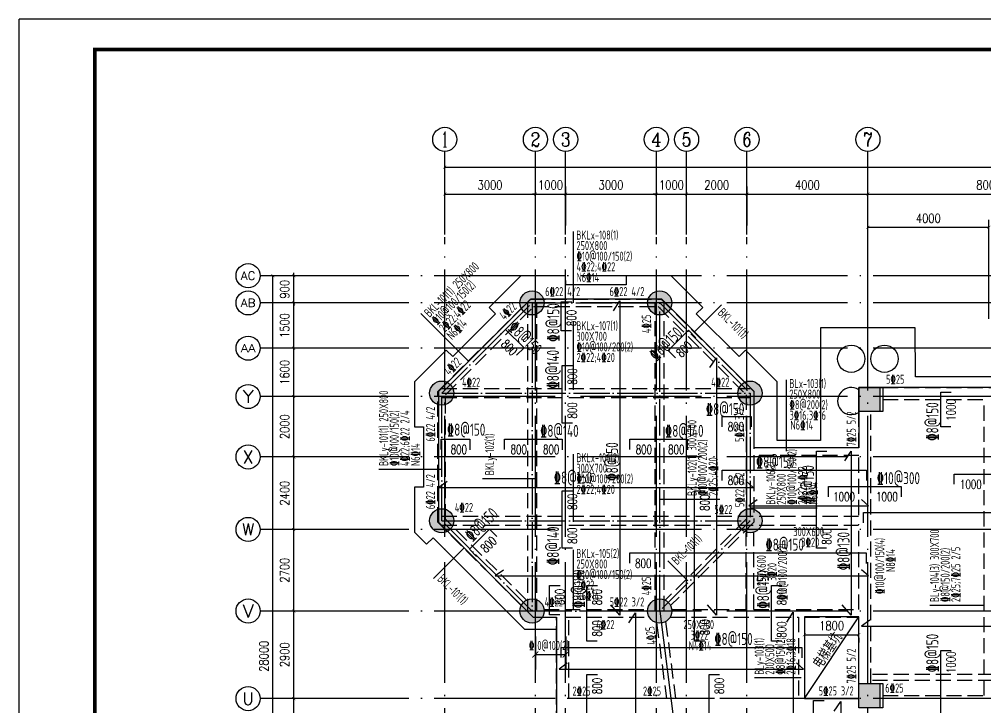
# Model space of a CAD drawing. Header units: millimetres. Extents: x 2998490 to 15040601, y 444546 to 7822218.
# Drawn here: x 14361529 to 14393503, y 7715277 to 7738064 of the extents above; entities that cross this region are included whole.
import ezdxf
from ezdxf.enums import TextEntityAlignment as Align

# ---------------------------------------------------------------- set-up
doc = ezdxf.new("R2010")
doc.units = ezdxf.units.MM
doc.header["$LTSCALE"] = 2000
doc.linetypes.add('DASH', pattern=[0.35, 0.25, -0.1])
doc.linetypes.add('DOTE', pattern=[2.42, 2, -0.2, 0.02, -0.2])
for name, color, linetype in [('3-AXIS', 3, 'Continuous'), ('3-AXIS_TEXT', 7, 'Continuous'), ('3-ban', 84, 'Continuous'), ('3-ban-rein', 1, 'Continuous'), ('3-ban-TEXT', 7, 'Continuous'), ('3-column-DOWN', 232, 'Continuous'), ('3-COLUMN-UP', 2, 'Continuous'), ('3-HATCH', 8, 'Continuous'), ('3-liang-rein-X', 54, 'Continuous'), ('3-liang-rein-Y', 130, 'Continuous'), ('3-liang-R截面-X', 50, 'Continuous'), ('3-liang-R截面-Y', 70, 'Continuous'), ('3-liang-s-1', 44, 'Continuous'), ('3-liang-xu', 120, 'DASH'), ('3-装饰线脚', 7, 'Continuous'), ('AXIS', 3, 'Continuous'), ('AXIS_TEXT', 7, 'Continuous'), ('DOTE', 9, 'DOTE'), ('图框', 7, 'Continuous')]:
    doc.layers.add(name, color=color, linetype=linetype)
doc.layers.add('3-零部件', color=73, linetype='Continuous', lineweight=5)
doc.styles.add('_TCH_AXIS', font='COMPLEX', dxfattribs={"bigfont": 'GBCBIG'})
doc.styles.add('COMPLEX', font='COMPLEX')
doc.styles.add('DIM_FONT', font='SIMPLEX', dxfattribs={"width": 0.8, "bigfont": 'HZTXT'})
doc.styles.add('TJ1', font='tj-romans1.shx', dxfattribs={"width": 0.8, "bigfont": 'tj-hztxt1.shx'})
doc.styles.add('TSSD_Rein', font='Tssdeng.shx', dxfattribs={"width": 0.7, "bigfont": 'hztxt.shx'})
doc.dimstyles.new('DIMN100', dxfattribs={"dimtxt": 300, "dimasz": 100, "dimexe": 250, "dimexo": 300, "dimgap": 150, "dimtad": 1, "dimdec": 0, "dimzin": 0, "dimdsep": 46, "dimtxsty": 'DIM_FONT', "dimblk": 'ARCHTICK', "dimcen": 0.09, "dimclrt": 7, "dimazin": 2, "dimtfac": 1, "dimtdec": 0, "dimtix": 1, "dimtmove": 2, "dimatfit": 3, "dimldrblk": 'ARCHTICK', "dimfxl": 0, "dimtolj": 1, "dimtzin": 0, "dimarcsym": 0})

# ---------------------------------------------------------------- blocks, each defined once
blk = doc.blocks.new('TJAD_TK_A0')
at = {"layer": '图框'}
for p in [(2162, 399.3), (973, -441.7)]:
    blk.add_line(p, (973, 399.3), dxfattribs=at)
at = {"layer": '图框', "const_width": 1.2}
blk.add_lwpolyline([(2152, -431.7), (2152, 389.3), (998, 389.3), (998, -431.7)], close=True, dxfattribs=at)
blk = doc.blocks.new('_ArchTick')
at = {"color": 0, "linetype": 'ByBlock', "const_width": 0.15}
blk.add_lwpolyline([(-0.5, -0.5), (0.5, 0.5)], dxfattribs=at)
blk = doc.blocks.new('*D14')
at = {"layer": 'AXIS', "color": 0, "lineweight": -2}
for p, q in [((14372016, 7715577), (14370358, 7715577)), ((14370608, 7711577), (14370608, 7715577)), ((14372016, 7711577), (14370358, 7711577))]:
    blk.add_line(p, q, dxfattribs=at)
at = {"layer": 'Defpoints', "color": 0}
for p in [(14370608, 7715577), (14372316, 7715577), (14372316, 7711577)]:
    blk.add_point(p, dxfattribs=at)
at = {"layer": 'AXIS', "color": 0, "lineweight": -2, "xscale": 100, "yscale": 100, "zscale": 100}
for p, rotation in [((14370608, 7715577), 90), ((14370608, 7711577), 270)]:
    blk.add_blockref('_ArchTick', p, dxfattribs=dict(at, rotation=rotation))
at = {"layer": 'AXIS', "color": 7, "insert": (14370308, 7713577), "char_height": 300, "attachment_point": 5, "rotation": 90, "style": 'DIM_FONT'}
blk.add_mtext('\\A1;4000', dxfattribs=at)
blk = doc.blocks.new('*D15')
at = {"layer": 'AXIS', "color": 0, "lineweight": -2}
for p, q in [((14372016, 7718476), (14370358, 7718476)), ((14370608, 7715577), (14370608, 7718476)), ((14372016, 7715577), (14370358, 7715577))]:
    blk.add_line(p, q, dxfattribs=at)
at = {"layer": 'Defpoints', "color": 0}
for p in [(14370608, 7718476), (14372316, 7718476), (14372316, 7715577)]:
    blk.add_point(p, dxfattribs=at)
at = {"layer": 'AXIS', "color": 0, "lineweight": -2, "xscale": 100, "yscale": 100, "zscale": 100}
for p, rotation in [((14370608, 7718476), 90), ((14370608, 7715577), 270)]:
    blk.add_blockref('_ArchTick', p, dxfattribs=dict(at, rotation=rotation))
at = {"layer": 'AXIS', "color": 7, "insert": (14370308, 7717027), "char_height": 300, "attachment_point": 5, "rotation": 90, "style": 'DIM_FONT'}
blk.add_mtext('\\A1;2900', dxfattribs=at)
blk = doc.blocks.new('*D16')
at = {"layer": 'AXIS', "color": 0, "lineweight": -2}
for p, q in [((14372016, 7721177), (14370358, 7721177)), ((14370608, 7718476), (14370608, 7721177)), ((14372016, 7718476), (14370358, 7718476))]:
    blk.add_line(p, q, dxfattribs=at)
at = {"layer": 'Defpoints', "color": 0}
for p in [(14370608, 7721177), (14372316, 7721177), (14372316, 7718476)]:
    blk.add_point(p, dxfattribs=at)
at = {"layer": 'AXIS', "color": 0, "lineweight": -2, "xscale": 100, "yscale": 100, "zscale": 100}
for p, rotation in [((14370608, 7721177), 90), ((14370608, 7718476), 270)]:
    blk.add_blockref('_ArchTick', p, dxfattribs=dict(at, rotation=rotation))
at = {"layer": 'AXIS', "color": 7, "insert": (14370308, 7719827), "char_height": 300, "attachment_point": 5, "rotation": 90, "style": 'DIM_FONT'}
blk.add_mtext('\\A1;2700', dxfattribs=at)
blk = doc.blocks.new('*D17')
at = {"layer": 'AXIS', "color": 0, "lineweight": -2}
for p, q in [((14372016, 7723577), (14370358, 7723577)), ((14370608, 7721177), (14370608, 7723577)), ((14372016, 7721177), (14370358, 7721177))]:
    blk.add_line(p, q, dxfattribs=at)
at = {"layer": 'Defpoints', "color": 0}
for p in [(14370608, 7723577), (14372316, 7723577), (14372316, 7721177)]:
    blk.add_point(p, dxfattribs=at)
at = {"layer": 'AXIS', "color": 0, "lineweight": -2, "xscale": 100, "yscale": 100, "zscale": 100}
for p, rotation in [((14370608, 7723577), 90), ((14370608, 7721177), 270)]:
    blk.add_blockref('_ArchTick', p, dxfattribs=dict(at, rotation=rotation))
at = {"layer": 'AXIS', "color": 7, "insert": (14370308, 7722377), "char_height": 300, "attachment_point": 5, "rotation": 90, "style": 'DIM_FONT'}
blk.add_mtext('\\A1;2400', dxfattribs=at)
blk = doc.blocks.new('*D18')
at = {"layer": 'AXIS', "color": 0, "lineweight": -2}
for p, q in [((14372016, 7725577), (14370358, 7725577)), ((14370608, 7723577), (14370608, 7725577)), ((14372016, 7723577), (14370358, 7723577))]:
    blk.add_line(p, q, dxfattribs=at)
at = {"layer": 'Defpoints', "color": 0}
for p in [(14370608, 7725577), (14372316, 7725577), (14372316, 7723577)]:
    blk.add_point(p, dxfattribs=at)
at = {"layer": 'AXIS', "color": 0, "lineweight": -2, "xscale": 100, "yscale": 100, "zscale": 100}
for p, rotation in [((14370608, 7725577), 90), ((14370608, 7723577), 270)]:
    blk.add_blockref('_ArchTick', p, dxfattribs=dict(at, rotation=rotation))
at = {"layer": 'AXIS', "color": 7, "insert": (14370308, 7724577), "char_height": 300, "attachment_point": 5, "rotation": 90, "style": 'DIM_FONT'}
blk.add_mtext('\\A1;2000', dxfattribs=at)
blk = doc.blocks.new('*D19')
at = {"layer": 'AXIS', "color": 0, "lineweight": -2}
for p, q in [((14372016, 7727177), (14370358, 7727177)), ((14370608, 7725577), (14370608, 7727177)), ((14372016, 7725577), (14370358, 7725577))]:
    blk.add_line(p, q, dxfattribs=at)
at = {"layer": 'Defpoints', "color": 0}
for p in [(14370608, 7727177), (14372316, 7727177), (14372316, 7725577)]:
    blk.add_point(p, dxfattribs=at)
at = {"layer": 'AXIS', "color": 0, "lineweight": -2, "xscale": 100, "yscale": 100, "zscale": 100}
for p, rotation in [((14370608, 7727177), 90), ((14370608, 7725577), 270)]:
    blk.add_blockref('_ArchTick', p, dxfattribs=dict(at, rotation=rotation))
at = {"layer": 'AXIS', "color": 7, "insert": (14370308, 7726377), "char_height": 300, "attachment_point": 5, "rotation": 90, "style": 'DIM_FONT'}
blk.add_mtext('\\A1;1600', dxfattribs=at)
blk = doc.blocks.new('*D20')
at = {"layer": 'AXIS', "color": 0, "lineweight": -2}
for p, q in [((14372016, 7728677), (14370358, 7728677)), ((14370608, 7727177), (14370608, 7728677)), ((14372016, 7727177), (14370358, 7727177))]:
    blk.add_line(p, q, dxfattribs=at)
at = {"layer": 'Defpoints', "color": 0}
for p in [(14370608, 7728677), (14372316, 7728677), (14372316, 7727177)]:
    blk.add_point(p, dxfattribs=at)
at = {"layer": 'AXIS', "color": 0, "lineweight": -2, "xscale": 100, "yscale": 100, "zscale": 100}
for p, rotation in [((14370608, 7728677), 90), ((14370608, 7727177), 270)]:
    blk.add_blockref('_ArchTick', p, dxfattribs=dict(at, rotation=rotation))
at = {"layer": 'AXIS', "color": 7, "insert": (14370308, 7727927), "char_height": 300, "attachment_point": 5, "rotation": 90, "style": 'DIM_FONT'}
blk.add_mtext('\\A1;1500', dxfattribs=at)
blk = doc.blocks.new('*D21')
at = {"layer": 'AXIS', "color": 0, "lineweight": -2}
for p, q in [((14372016, 7729577), (14370358, 7729577)), ((14370608, 7729577), (14370608, 7729677)), ((14370608, 7728677), (14370608, 7729577)), ((14372016, 7728677), (14370358, 7728677)), ((14370608, 7728677), (14370608, 7728577))]:
    blk.add_line(p, q, dxfattribs=at)
at = {"layer": 'Defpoints', "color": 0}
for p in [(14370608, 7729577), (14372316, 7729577), (14372316, 7728677)]:
    blk.add_point(p, dxfattribs=at)
at = {"layer": 'AXIS', "color": 0, "lineweight": -2, "xscale": 100, "yscale": 100, "zscale": 100}
for p, rotation in [((14370608, 7729577), 270), ((14370608, 7728677), 90)]:
    blk.add_blockref('_ArchTick', p, dxfattribs=dict(at, rotation=rotation))
at = {"layer": 'AXIS', "color": 7, "insert": (14370308, 7729127), "char_height": 300, "attachment_point": 5, "rotation": 90, "style": 'DIM_FONT'}
blk.add_mtext('\\A1;900', dxfattribs=at)
blk = doc.blocks.new('*D22')
at = {"layer": 'AXIS', "color": 0, "lineweight": -2}
for p, q in [((14372928, 7729577), (14369670, 7729577)), ((14369920, 7701577), (14369920, 7729577)), ((14372928, 7701577), (14369670, 7701577))]:
    blk.add_line(p, q, dxfattribs=at)
at = {"layer": 'Defpoints', "color": 0}
for p in [(14369920, 7729577), (14373228, 7729577), (14373228, 7701577)]:
    blk.add_point(p, dxfattribs=at)
at = {"layer": 'AXIS', "color": 0, "lineweight": -2, "xscale": 100, "yscale": 100, "zscale": 100}
for p, rotation in [((14369920, 7729577), 90), ((14369920, 7701577), 270)]:
    blk.add_blockref('_ArchTick', p, dxfattribs=dict(at, rotation=rotation))
at = {"layer": 'AXIS', "color": 7, "insert": (14369620, 7716978), "char_height": 300, "attachment_point": 5, "rotation": 90, "style": 'DIM_FONT'}
blk.add_mtext('\\A1;28000', dxfattribs=at)
blk = doc.blocks.new('*D23')
at = {"layer": 'AXIS', "color": 0, "lineweight": -2}
for p, q in [((14375606, 7731236), (14375606, 7732529)), ((14378605, 7731236), (14378605, 7732529)), ((14375606, 7732279), (14378605, 7732279))]:
    blk.add_line(p, q, dxfattribs=at)
at = {"layer": 'Defpoints', "color": 0}
for p in [(14378605, 7732279), (14375606, 7730936), (14378605, 7730936)]:
    blk.add_point(p, dxfattribs=at)
at = {"layer": 'AXIS', "color": 0, "lineweight": -2, "xscale": 100, "yscale": 100, "zscale": 100, "rotation": 180}
blk.add_blockref('_ArchTick', (14375606, 7732279), dxfattribs=at)
at = {"layer": 'AXIS', "color": 0, "lineweight": -2, "xscale": 100, "yscale": 100, "zscale": 100}
blk.add_blockref('_ArchTick', (14378605, 7732279), dxfattribs=at)
at = {"layer": 'AXIS', "color": 7, "insert": (14377105, 7732579), "char_height": 300, "attachment_point": 5, "style": 'DIM_FONT'}
blk.add_mtext('\\A1;3000', dxfattribs=at)
blk = doc.blocks.new('*D24')
at = {"layer": 'AXIS', "color": 0, "lineweight": -2}
for p, q in [((14378605, 7731236), (14378605, 7732529)), ((14379606, 7731236), (14379606, 7732529)), ((14378605, 7732279), (14378505, 7732279)), ((14378605, 7732279), (14379606, 7732279)), ((14379606, 7732279), (14379706, 7732279))]:
    blk.add_line(p, q, dxfattribs=at)
at = {"layer": 'Defpoints', "color": 0}
for p in [(14379606, 7732279), (14378605, 7730936), (14379606, 7730936)]:
    blk.add_point(p, dxfattribs=at)
at = {"layer": 'AXIS', "color": 0, "lineweight": -2, "xscale": 100, "yscale": 100, "zscale": 100}
blk.add_blockref('_ArchTick', (14378605, 7732279), dxfattribs=at)
at = {"layer": 'AXIS', "color": 0, "lineweight": -2, "xscale": 100, "yscale": 100, "zscale": 100, "rotation": 180}
blk.add_blockref('_ArchTick', (14379606, 7732279), dxfattribs=at)
at = {"layer": 'AXIS', "color": 7, "insert": (14379105, 7732579), "char_height": 300, "attachment_point": 5, "style": 'DIM_FONT'}
blk.add_mtext('\\A1;1000', dxfattribs=at)
blk = doc.blocks.new('*D25')
at = {"layer": 'AXIS', "color": 0, "lineweight": -2}
for p, q in [((14379606, 7731236), (14379606, 7732529)), ((14382606, 7731236), (14382606, 7732529)), ((14379606, 7732279), (14382606, 7732279))]:
    blk.add_line(p, q, dxfattribs=at)
at = {"layer": 'Defpoints', "color": 0}
for p in [(14382606, 7732279), (14379606, 7730936), (14382606, 7730936)]:
    blk.add_point(p, dxfattribs=at)
at = {"layer": 'AXIS', "color": 0, "lineweight": -2, "xscale": 100, "yscale": 100, "zscale": 100, "rotation": 180}
blk.add_blockref('_ArchTick', (14379606, 7732279), dxfattribs=at)
at = {"layer": 'AXIS', "color": 0, "lineweight": -2, "xscale": 100, "yscale": 100, "zscale": 100}
blk.add_blockref('_ArchTick', (14382606, 7732279), dxfattribs=at)
at = {"layer": 'AXIS', "color": 7, "insert": (14381106, 7732579), "char_height": 300, "attachment_point": 5, "style": 'DIM_FONT'}
blk.add_mtext('\\A1;3000', dxfattribs=at)
blk = doc.blocks.new('*D26')
at = {"layer": 'AXIS', "color": 0, "lineweight": -2}
for p, q in [((14382606, 7731236), (14382606, 7732529)), ((14383606, 7731236), (14383606, 7732529)), ((14382606, 7732279), (14382506, 7732279)), ((14382606, 7732279), (14383606, 7732279)), ((14383606, 7732279), (14383706, 7732279))]:
    blk.add_line(p, q, dxfattribs=at)
at = {"layer": 'Defpoints', "color": 0}
for p in [(14383606, 7732279), (14382606, 7730936), (14383606, 7730936)]:
    blk.add_point(p, dxfattribs=at)
at = {"layer": 'AXIS', "color": 0, "lineweight": -2, "xscale": 100, "yscale": 100, "zscale": 100}
blk.add_blockref('_ArchTick', (14382606, 7732279), dxfattribs=at)
at = {"layer": 'AXIS', "color": 0, "lineweight": -2, "xscale": 100, "yscale": 100, "zscale": 100, "rotation": 180}
blk.add_blockref('_ArchTick', (14383606, 7732279), dxfattribs=at)
at = {"layer": 'AXIS', "color": 7, "insert": (14383106, 7732579), "char_height": 300, "attachment_point": 5, "style": 'DIM_FONT'}
blk.add_mtext('\\A1;1000', dxfattribs=at)
blk = doc.blocks.new('*D27')
at = {"layer": 'AXIS', "color": 0, "lineweight": -2}
for p, q in [((14383606, 7731236), (14383606, 7732529)), ((14385606, 7731236), (14385606, 7732529)), ((14383606, 7732279), (14385606, 7732279))]:
    blk.add_line(p, q, dxfattribs=at)
at = {"layer": 'Defpoints', "color": 0}
for p in [(14385606, 7732279), (14383606, 7730936), (14385606, 7730936)]:
    blk.add_point(p, dxfattribs=at)
at = {"layer": 'AXIS', "color": 0, "lineweight": -2, "xscale": 100, "yscale": 100, "zscale": 100, "rotation": 180}
blk.add_blockref('_ArchTick', (14383606, 7732279), dxfattribs=at)
at = {"layer": 'AXIS', "color": 0, "lineweight": -2, "xscale": 100, "yscale": 100, "zscale": 100}
blk.add_blockref('_ArchTick', (14385606, 7732279), dxfattribs=at)
at = {"layer": 'AXIS', "color": 7, "insert": (14384606, 7732579), "char_height": 300, "attachment_point": 5, "style": 'DIM_FONT'}
blk.add_mtext('\\A1;2000', dxfattribs=at)
blk = doc.blocks.new('*D28')
at = {"layer": 'AXIS', "color": 0, "lineweight": -2}
for p, q in [((14385606, 7731236), (14385606, 7732529)), ((14389606, 7731236), (14389606, 7732529)), ((14385606, 7732279), (14389606, 7732279))]:
    blk.add_line(p, q, dxfattribs=at)
at = {"layer": 'Defpoints', "color": 0}
for p in [(14389606, 7732279), (14385606, 7730936), (14389606, 7730936)]:
    blk.add_point(p, dxfattribs=at)
at = {"layer": 'AXIS', "color": 0, "lineweight": -2, "xscale": 100, "yscale": 100, "zscale": 100, "rotation": 180}
blk.add_blockref('_ArchTick', (14385606, 7732279), dxfattribs=at)
at = {"layer": 'AXIS', "color": 0, "lineweight": -2, "xscale": 100, "yscale": 100, "zscale": 100}
blk.add_blockref('_ArchTick', (14389606, 7732279), dxfattribs=at)
at = {"layer": 'AXIS', "color": 7, "insert": (14387606, 7732579), "char_height": 300, "attachment_point": 5, "style": 'DIM_FONT'}
blk.add_mtext('\\A1;4000', dxfattribs=at)
blk = doc.blocks.new('*D29')
at = {"layer": 'AXIS', "color": 0, "lineweight": -2}
for p, q in [((14389606, 7731236), (14389606, 7732529)), ((14397606, 7731236), (14397606, 7732529)), ((14389606, 7732279), (14397606, 7732279))]:
    blk.add_line(p, q, dxfattribs=at)
at = {"layer": 'Defpoints', "color": 0}
for p in [(14397606, 7732279), (14389606, 7730936), (14397606, 7730936)]:
    blk.add_point(p, dxfattribs=at)
at = {"layer": 'AXIS', "color": 0, "lineweight": -2, "xscale": 100, "yscale": 100, "zscale": 100, "rotation": 180}
blk.add_blockref('_ArchTick', (14389606, 7732279), dxfattribs=at)
at = {"layer": 'AXIS', "color": 0, "lineweight": -2, "xscale": 100, "yscale": 100, "zscale": 100}
blk.add_blockref('_ArchTick', (14397606, 7732279), dxfattribs=at)
at = {"layer": 'AXIS', "color": 7, "insert": (14393606, 7732579), "char_height": 300, "attachment_point": 5, "style": 'DIM_FONT'}
blk.add_mtext('\\A1;8000', dxfattribs=at)
blk = doc.blocks.new('*D37')
at = {"layer": 'AXIS', "color": 0, "lineweight": -2}
for p, q in [((14375606, 7731236), (14375606, 7733419)), ((14451856, 7731236), (14451856, 7733419)), ((14375606, 7733169), (14451856, 7733169))]:
    blk.add_line(p, q, dxfattribs=at)
at = {"layer": 'Defpoints', "color": 0}
for p in [(14451856, 7733169), (14375606, 7730936), (14451856, 7730936)]:
    blk.add_point(p, dxfattribs=at)
at = {"layer": 'AXIS', "color": 0, "lineweight": -2, "xscale": 100, "yscale": 100, "zscale": 100, "rotation": 180}
blk.add_blockref('_ArchTick', (14375606, 7733169), dxfattribs=at)
at = {"layer": 'AXIS', "color": 0, "lineweight": -2, "xscale": 100, "yscale": 100, "zscale": 100}
blk.add_blockref('_ArchTick', (14451856, 7733169), dxfattribs=at)
at = {"layer": 'AXIS', "color": 7, "insert": (14417563, 7733469), "char_height": 300, "attachment_point": 5, "style": 'DIM_FONT'}
blk.add_mtext('\\A1;76250', dxfattribs=at)
blk = doc.blocks.new('_AXISO')
blk.add_circle((0, 0), 0.5)
at = {"layer": '3-AXIS_TEXT', "style": 'COMPLEX', "width": 1.041667}
blk.add_attdef('A', text='', height=0.56, dxfattribs=at).set_placement((-0.25, -0.28), (0.25, -0.28), align=Align.FIT)
blk = doc.blocks.new('*D1075')
at = {"layer": '3-liang-rein-X', "color": 0, "lineweight": -2}
for p, q in [((14378605, 7717631), (14378605, 7716536)), ((14379606, 7717631), (14379606, 7716536)), ((14378605, 7717036), (14379606, 7717036))]:
    blk.add_line(p, q, dxfattribs=at)
at = {"layer": 'Defpoints', "color": 0}
for p in [(14378605, 7718231), (14379606, 7718231), (14379606, 7717036)]:
    blk.add_point(p, dxfattribs=at)
at = {"layer": '3-liang-rein-X', "color": 0, "lineweight": -2, "xscale": 200, "yscale": 200, "zscale": 200, "rotation": 180}
blk.add_blockref('_ArchTick', (14378605, 7717036), dxfattribs=at)
at = {"layer": '3-liang-rein-X', "color": 0, "lineweight": -2, "xscale": 200, "yscale": 200, "zscale": 200}
blk.add_blockref('_ArchTick', (14379606, 7717036), dxfattribs=at)
blk = doc.blocks.new('*D1226')
at = {"layer": '3-零部件', "color": 0, "lineweight": -2}
for p, q in [((14389606, 7728147), (14389606, 7731429)), ((14393606, 7728147), (14393606, 7731429)), ((14389606, 7731179), (14393606, 7731179))]:
    blk.add_line(p, q, dxfattribs=at)
at = {"layer": 'Defpoints', "color": 0}
for p in [(14393606, 7731179), (14389606, 7727847), (14393606, 7727847)]:
    blk.add_point(p, dxfattribs=at)
at = {"layer": '3-零部件', "color": 0, "lineweight": -2, "xscale": 100, "yscale": 100, "zscale": 100, "rotation": 180}
blk.add_blockref('_ArchTick', (14389606, 7731179), dxfattribs=at)
at = {"layer": '3-零部件', "color": 0, "lineweight": -2, "xscale": 100, "yscale": 100, "zscale": 100}
blk.add_blockref('_ArchTick', (14393606, 7731179), dxfattribs=at)
at = {"layer": '3-零部件', "color": 7, "insert": (14391606, 7731479), "char_height": 300, "attachment_point": 5, "style": 'DIM_FONT'}
blk.add_mtext('\\A1;4000', dxfattribs=at)
blk = doc.blocks.new('*D1705')
at = {"layer": '3-ban', "color": 0, "lineweight": -2}
for p, q in [((14387506, 7717689), (14389306, 7717689)), ((14387506, 7717590), (14387506, 7717439)), ((14389306, 7717590), (14389306, 7717439))]:
    blk.add_line(p, q, dxfattribs=at)
at = {"layer": 'Defpoints', "color": 0}
for p in [(14387506, 7717890), (14389306, 7717890), (14389306, 7717689)]:
    blk.add_point(p, dxfattribs=at)
at = {"layer": '3-ban', "color": 0, "lineweight": -2, "xscale": 100, "yscale": 100, "zscale": 100, "rotation": 180}
blk.add_blockref('_ArchTick', (14387506, 7717689), dxfattribs=at)
at = {"layer": '3-ban', "color": 0, "lineweight": -2, "xscale": 100, "yscale": 100, "zscale": 100}
blk.add_blockref('_ArchTick', (14389306, 7717689), dxfattribs=at)
at = {"layer": '3-ban', "color": 7, "insert": (14388406, 7717989), "char_height": 300, "attachment_point": 5, "style": 'DIM_FONT'}
blk.add_mtext('\\A1;1800', dxfattribs=at)

msp = doc.modelspace()

# ---------------------------------------------------------------- hatches: boundary and pattern name
at = {"layer": '3-HATCH'}
h = msp.add_hatch(color=256, dxfattribs=at)
edge = h.paths.add_edge_path()
edge.add_arc((14378493.3, 7728676.7), 400, 0, 360)
h = msp.add_hatch(color=256, dxfattribs=at)
edge = h.paths.add_edge_path()
edge.add_arc((14382718.3, 7728676.7), 400, 0, 360)
h = msp.add_hatch(color=256, dxfattribs=at)
edge = h.paths.add_edge_path()
edge.add_arc((14375505.8, 7725689.2), 400, 0, 360)
h = msp.add_hatch(color=256, dxfattribs=at)
edge = h.paths.add_edge_path()
edge.add_arc((14385705.8, 7725689.2), 400, 0, 360)
for points in [[(14389305.6, 7725876.7), (14390005.6, 7725876.7), (14390005.6, 7725076.7), (14389305.6, 7725076.7)], [(14389305.6, 7716076.7), (14390005.6, 7716076.7), (14390005.6, 7715276.7), (14389305.6, 7715276.7)]]:
    msp.add_hatch(color=256, dxfattribs=at).paths.add_polyline_path(points)
h = msp.add_hatch(color=256, dxfattribs=at)
edge = h.paths.add_edge_path()
edge.add_arc((14375505.8, 7721464.2), 400, 0, 360)
h = msp.add_hatch(color=256, dxfattribs=at)
edge = h.paths.add_edge_path()
edge.add_arc((14385705.8, 7721464.2), 400, 0, 360)
h = msp.add_hatch(color=256, dxfattribs=at)
edge = h.paths.add_edge_path()
edge.add_arc((14378493.3, 7718476.7), 400, 0, 360)
h = msp.add_hatch(color=256, dxfattribs=at)
edge = h.paths.add_edge_path()
edge.add_arc((14382718.3, 7718476.7), 400, 0, 360)

# ---------------------------------------------------------------- linework, layer by layer
at = {"layer": '3-AXIS', "color": 15, "linetype": 'DOTE'}
for p, q in [((14375605.6, 7701576.7), (14375605.6, 7730856.9)), ((14378605.1, 7701576.7), (14378605.1, 7730857)), ((14379605.6, 7701576.7), (14379605.6, 7730856.9)), ((14382606, 7701576.7), (14382606, 7730857)), ((14383605.6, 7701576.7), (14383605.6, 7730856.9)), ((14385605.6, 7701576.7), (14385605.6, 7730856.9)), ((14389605.6, 7701576.7), (14389605.6, 7730856.9)), ((14451855.6, 7729576.7), (14370566.4, 7729576.7)), ((14451855.6, 7728676.7), (14370566.4, 7728676.7)), ((14451855.6, 7727176.7), (14370566.4, 7727176.7)), ((14451855.6, 7725576.7), (14370566.4, 7725576.7)), ((14451855.6, 7723576.7), (14370566.4, 7723576.7)), ((14451855.6, 7721176.7), (14370566.4, 7721176.7)), ((14451855.6, 7718476.7), (14370566.4, 7718476.7)), ((14382718.5, 7718474.3), (14383605.6, 7711576.7)), ((14451855.6, 7715576.7), (14370566.4, 7715576.7))]:
    msp.add_line(p, q, dxfattribs=at)
at = {"layer": '3-ban-rein'}
for points in [[(14379796.9, 7727751.7), (14379459, 7727751.7), (14379459, 7728709.4), (14379805, 7728709.4)], [(14381183.1, 7728415.4), (14381401.1, 7728741), (14381401.1, 7718341), (14381103.6, 7718683.1)], [(14377379, 7727558.6), (14377618, 7727797.5), (14378228, 7727187.5), (14377983.3, 7726942.9)], [(14383239, 7726862), (14383000.1, 7727100.9), (14383667.4, 7727768.3), (14383912.1, 7727523.6)], [(14384380.2, 7726534.6), (14384598.2, 7726860.2), (14384598.2, 7718341), (14384300.7, 7718683.1)], [(14379827, 7724699.8), (14379489.1, 7724699.8), (14379489.1, 7726599.8), (14379835.1, 7726599.8)], [(14392353, 7724576.7), (14392015.1, 7724576.7), (14392015.1, 7725726.7), (14392361.1, 7725726.7)], [(14384780.6, 7724577.8), (14384780.6, 7724915.8), (14385743.5, 7724915.8), (14385743.5, 7724569.7)], [(14375481.9, 7723824.4), (14375481.9, 7724162.4), (14376430.6, 7724162.4), (14376430.6, 7723816.3)], [(14377585.2, 7723824.4), (14377585.2, 7724162.4), (14379485.2, 7724162.4), (14379485.2, 7723816.3)], [(14381725.9, 7723824.4), (14381725.9, 7724162.4), (14383625.9, 7724162.4), (14383625.9, 7723816.3)], [(14388240.5, 7720553.7), (14387902.6, 7720553.7), (14387902.6, 7723764.4), (14388248.6, 7723764.4)], [(14388837.4, 7723443.6), (14389055.4, 7723769.2), (14389055.4, 7718341), (14388757.9, 7718683.1)], [(14384780.6, 7722800.9), (14384780.6, 7723138.9), (14389559.4, 7723138.9), (14389559.4, 7722792.8)], [(14375685, 7722762.5), (14375411.3, 7722569.1), (14385809.6, 7722569.1), (14385580.3, 7722772.2)], [(14392455.6, 7722671), (14392455.6, 7723009), (14394755.6, 7723009), (14394755.6, 7722663)], [(14379827, 7720553.7), (14379489.1, 7720553.7), (14379489.1, 7722453.7), (14379835.1, 7722453.7)], [(14384209.5, 7717476.7), (14383871.5, 7717476.7), (14383871.5, 7722453.7), (14384217.6, 7722453.7)], [(14388305.6, 7722260.2), (14388305.6, 7722598.1), (14390705.6, 7722598.1), (14390705.6, 7722252.1)], [(14385938.2, 7722154.5), (14385664.5, 7721961.1), (14389625.2, 7721961.1), (14389395.8, 7722164.2)], [(14389461.8, 7721395.6), (14389461.8, 7721733.5), (14452052.9, 7721733.5), (14452052.9, 7721387.5)], [(14376660.2, 7720283.1), (14376421.2, 7720522.1), (14377088.6, 7721189.4), (14377333.3, 7720944.8)], [(14381725.9, 7720060.3), (14381725.9, 7720398.2), (14389545.4, 7720398.2), (14389545.4, 7720052.2)], [(14377548.5, 7719829.8), (14377274.8, 7719636.4), (14389621.4, 7719636.4), (14389392, 7719839.5)], [(14379410.4, 7718353.6), (14379072.5, 7718353.6), (14379072.5, 7719326.7), (14379418.5, 7719326.7)], [(14380646.4, 7717476.7), (14380308.5, 7717476.7), (14380308.5, 7719326.7), (14380654.5, 7719326.7)], [(14386753.9, 7717476.7), (14386416, 7717476.7), (14386416, 7719326.7), (14386762, 7719326.7)], [(14381701.3, 7718089.2), (14381919.3, 7718414.8), (14381919.3, 7711610.9), (14381621.8, 7711953)], [(14386919.3, 7718109), (14387137.3, 7718434.6), (14387137.3, 7711610.9), (14386839.7, 7711953)], [(14389667.5, 7718168.5), (14389393.9, 7717975.1), (14452055, 7717975.1), (14451825.6, 7718178.2)], [(14379454.7, 7716936), (14379454.7, 7717273.9), (14387418.7, 7717273.9), (14387418.7, 7716927.9)], [(14392353, 7714376.7), (14392015.1, 7714376.7), (14392015.1, 7717174.3), (14392361.1, 7717174.3)], [(14379660.5, 7716749.8), (14379386.8, 7716556.4), (14387473.7, 7716556.4), (14387244.3, 7716759.5)], [(14380646.4, 7703416.4), (14380308.5, 7703416.4), (14380308.5, 7716376.7), (14380654.5, 7716376.7)], [(14384687.5, 7711616.4), (14384349.6, 7711616.4), (14384349.6, 7716376.7), (14384695.6, 7716376.7)], [(14388147.2, 7711616.4), (14387809.2, 7711616.4), (14387809.2, 7715511.7), (14388155.2, 7715511.7)], [(14388490.6, 7715159), (14388708.6, 7715484.6), (14388708.6, 7711610.9), (14388411.1, 7711953)]]:
    msp.add_lwpolyline(points, dxfattribs=at)
at = {"layer": '3-column-DOWN'}
for points in [[(14389305.6, 7725876.7), (14390105.6, 7725876.7), (14390105.6, 7725076.7), (14389305.6, 7725076.7)], [(14389305.6, 7716076.7), (14390105.6, 7716076.7), (14390105.6, 7715276.7), (14389305.6, 7715276.7)]]:
    msp.add_lwpolyline(points, close=True, dxfattribs=at)
at = {"layer": '3-COLUMN-UP'}
for points in [[(14389305.6, 7725876.7), (14390005.6, 7725876.7), (14390005.6, 7725076.7), (14389305.6, 7725076.7)], [(14389305.6, 7716076.7), (14390005.6, 7716076.7), (14390005.6, 7715276.7), (14389305.6, 7715276.7)]]:
    msp.add_lwpolyline(points, close=True, dxfattribs=at)
for centre in [(14378493.3, 7728676.7), (14382718.3, 7728676.7), (14375505.8, 7725689.2), (14385705.8, 7725689.2), (14375505.8, 7721464.2), (14385705.8, 7721464.2), (14378493.3, 7718476.7), (14382718.3, 7718476.7)]:
    msp.add_circle(centre, 400, dxfattribs=at)
at = {"layer": '3-liang-R截面-X'}
for p, q in [((14379852.8, 7731040.2), (14379852.8, 7728676.7)), ((14379852.8, 7728038.2), (14379852.8, 7725799.8)), ((14386898.8, 7726125.6), (14386898.8, 7723767.7)), ((14379852.8, 7723671.1), (14379852.8, 7721432.7)), ((14379852.8, 7720501.4), (14379852.8, 7718526.7))]:
    msp.add_line(p, q, dxfattribs=at)
at = {"layer": '3-liang-R截面-Y'}
for p, q in [((14384759.5, 7728611.3), (14383859.9, 7727711.7)), ((14374809.9, 7728324), (14376386.7, 7726747.2)), ((14373424.4, 7723173.7), (14375505.8, 7723173.7)), ((14376855.3, 7722866.7), (14378575.2, 7722866.7)), ((14382697.9, 7722181.7), (14384705.9, 7722181.7)), ((14385705.8, 7721891.3), (14387931.5, 7721891.3)), ((14376235.8, 7720557.3), (14375231.6, 7719553.2)), ((14382983.1, 7720142.1), (14383647.9, 7719477.3)), ((14391653.8, 7718668.9), (14393455.6, 7718668.9)), ((14387401.9, 7716265.1), (14385848.9, 7716265.1))]:
    msp.add_line(p, q, dxfattribs=at)
at = {"layer": '3-liang-s-1'}
msp.add_line((14387505.6, 7715578.7), (14389305.6, 7718278.7), dxfattribs=at)
msp.add_lwpolyline([(14375395.3, 7721412.5), (14378531, 7718276.7), (14379305.6, 7718276.7), (14379305.6, 7703276.7), (14389305.6, 7703276.7), (14389305.6, 7701276.7), (14452155.6, 7701276.7), (14452155.6, 7725876.7), (14389305.6, 7725876.7), (14389305.6, 7723876.7), (14385845.3, 7723876.7), (14385845.3, 7725741), (14382784.6, 7728801.7), (14378456, 7728801.7), (14375395.3, 7725741), (14375395.3, 7721412.5)], dxfattribs=at)
msp.add_lwpolyline([(14387505.6, 7715578.7), (14389305.6, 7715578.7), (14389305.6, 7718278.7), (14387505.6, 7718278.7)], close=True, dxfattribs=at)
at = {"layer": '3-liang-xu'}
for p, q in [((14378343.3, 7728676.7), (14378343.3, 7718476.7)), ((14378643.3, 7728676.7), (14378643.3, 7718476.7)), ((14382568.3, 7718476.7), (14382567.5, 7728676.1)), ((14382868.3, 7718476.7), (14382867.5, 7728676.1)), ((14375505.8, 7725839.2), (14385705.8, 7725839.2)), ((14390105.6, 7725876.7), (14397255.6, 7725876.7)), ((14375505.8, 7725539.2), (14385705.8, 7725539.2)), ((14390105.6, 7725476.7), (14393455.6, 7725476.7)), ((14393455.6, 7715676.7), (14393455.6, 7725476.7)), ((14389305.6, 7723876.7), (14389305.6, 7725076.7)), ((14389705.6, 7716076.7), (14389705.6, 7725076.7)), ((14389305.6, 7723876.7), (14385830.6, 7723876.7)), ((14389305.6, 7723626.7), (14385830.6, 7723626.7)), ((14389305.6, 7721653.7), (14389305.6, 7723626.7)), ((14375505.8, 7721614.2), (14389291, 7721614.2)), ((14375505.8, 7721314.2), (14389291, 7721314.2)), ((14389305.6, 7718526.7), (14389305.6, 7721353.7)), ((14385580.6, 7718526.7), (14385580.6, 7721056.4)), ((14385830.6, 7718526.7), (14385830.6, 7721085.5)), ((14378889.9, 7718526.7), (14382321.3, 7718526.7)), ((14383115, 7718526.7), (14385580.6, 7718526.7)), ((14385830.6, 7718526.7), (14389305.6, 7718526.7)), ((14378839.4, 7718276.7), (14379305.6, 7718276.7)), ((14379305.6, 7711876.7), (14379305.6, 7718276.7)), ((14379605.6, 7718276.7), (14382371.7, 7718276.7)), ((14379705.6, 7715576.7), (14379705.6, 7718276.7)), ((14382616.7, 7718089.8), (14382939.9, 7715576.7)), ((14382914.2, 7718128.1), (14383242.4, 7715576.7)), ((14383064.6, 7718276.7), (14387305.6, 7718276.7)), ((14387305.6, 7718276.7), (14387305.6, 7715576.7)), ((14387505.6, 7718276.7), (14387505.6, 7715576.7)), ((14387505.6, 7718276.7), (14389305.6, 7718276.7)), ((14389305.6, 7716076.7), (14389305.6, 7718276.7)), ((14451855.6, 7716376.7), (14389705.6, 7716376.7)), ((14451855.6, 7716176.7), (14389705.6, 7716176.7)), ((14382939.9, 7715576.7), (14379705.6, 7715576.7)), ((14387305.6, 7715576.7), (14383242.4, 7715576.7)), ((14389305.6, 7715576.7), (14387505.6, 7715576.7)), ((14390105.6, 7715676.7), (14393455.6, 7715676.7))]:
    msp.add_line(p, q, dxfattribs=at)
for points in [[(14378136.2, 7718657), (14375380.8, 7721412.5), (14375380.8, 7725741), (14378441.5, 7728801.7), (14382770, 7728801.7), (14385830.8, 7725741), (14385830.8, 7721412.5), (14383075.3, 7718657)], [(14378313, 7718833.8), (14375630.8, 7721516), (14375630.8, 7725637.4), (14378545.1, 7728551.7), (14382666.5, 7728551.7), (14385580.8, 7725637.4), (14385580.8, 7721516), (14382898.6, 7718833.8)]]:
    msp.add_lwpolyline(points, dxfattribs=at)
at = {"layer": '3-装饰线脚'}
for points in [[(14396035.6, 7726226.7), (14391175.6, 7726226.7), (14391174.1, 7727846.7), (14388035.6, 7727846.7), (14388035.6, 7724126.7), (14386605.8, 7724126.7), (14386605.8, 7726062), (14385555.5, 7727112.3), (14385343.4, 7726900.1), (14383929.2, 7728314.3), (14384141.3, 7728526.5), (14383091.1, 7729576.7), (14381605.8, 7729576.7), (14381605.8, 7729276.7), (14379605.8, 7729276.7), (14379605.6, 7729576.7), (14378120.5, 7729576.7), (14377070.3, 7728526.5), (14377282.4, 7728314.3), (14375868.2, 7726900.1), (14375656, 7727112.3), (14374605.8, 7726062), (14374605.8, 7724576.7), (14374905.8, 7724576.7), (14374905.8, 7722576.7), (14374605.8, 7722576.7), (14374605.8, 7721091.5), (14375005.6, 7720691.7), (14375217.7, 7720903.8)], [(14375217.7, 7720903.8), (14375656, 7720465.5), (14377494.5, 7718627), (14378244.8, 7717876.7), (14379305.6, 7717876.7), (14379305.6, 7710776.7)]]:
    msp.add_lwpolyline(points, dxfattribs=at)
for centre in [(14389055.6, 7726826.7), (14390155.6, 7726826.7)]:
    msp.add_circle(centre, 450, dxfattribs=at)
msp.add_arc((14389055.6, 7725426.7), 450, 56.25101, 303.74899, dxfattribs=at)
at = {"layer": 'AXIS'}
for p, q in [((14375605.6, 7730936.2), (14375605.6, 7733688.2)), ((14378605.1, 7730936.2), (14378605.1, 7733688.2)), ((14379605.6, 7730936.2), (14379605.6, 7733688.2)), ((14382606, 7730936.2), (14382606, 7733688.2)), ((14383605.6, 7730936.2), (14383605.6, 7733688.2)), ((14385605.6, 7730936.2), (14385605.6, 7733688.2)), ((14389605.6, 7730936.2), (14389605.6, 7733688.2)), ((14372383.2, 7729576.7), (14369498.6, 7729576.7)), ((14372383.2, 7728676.7), (14369498.6, 7728676.7)), ((14372383.2, 7727176.7), (14369498.6, 7727176.7)), ((14372383.2, 7725576.7), (14369498.6, 7725576.7)), ((14372383.2, 7723576.7), (14369498.6, 7723576.7)), ((14372383.2, 7721176.7), (14369498.6, 7721176.7)), ((14372383.2, 7718476.3), (14369498.6, 7718476.3)), ((14372383.2, 7715576.7), (14369498.6, 7715576.7))]:
    msp.add_line(p, q, dxfattribs=at)
at = {"layer": 'DOTE', "ltscale": 0.3}
for p, q in [((14378493.3, 7728676.7), (14378493.3, 7718476.7)), ((14382718.3, 7718476.7), (14382717.5, 7728676.1)), ((14375505.8, 7725689.2), (14385705.8, 7725689.2)), ((14375505.8, 7721464.2), (14385705.8, 7721464.2))]:
    msp.add_line(p, q, dxfattribs=at)
msp.add_lwpolyline([(14385705.8, 7725689.2), (14385705.8, 7721464.2), (14382718.3, 7718476.7), (14378493.3, 7718476.7), (14375505.8, 7721464.2), (14375505.8, 7725689.2), (14378493.3, 7728676.7), (14382718.3, 7728676.7)], close=True, dxfattribs=at)

# ---------------------------------------------------------------- block references
at = {"layer": 'AXIS'}
ref = msp.add_blockref('_AXISO', (14375605.6, 7734088.2), dxfattribs=dict(at, xscale=800, yscale=800, zscale=800))
ref.add_attrib('A', '1', dxfattribs={"layer": 'AXIS_TEXT', "height": 514.7, "style": '_TCH_AXIS'}).set_placement((14375495.3, 7733830.9), (14375715.9, 7733830.9), align=Align.FIT)
ref = msp.add_blockref('_AXISO', (14378605.1, 7734088.2), dxfattribs=dict(at, xscale=800, yscale=800, zscale=800))
ref.add_attrib('A', '2', dxfattribs={"layer": 'AXIS_TEXT', "height": 465.9, "style": '_TCH_AXIS'}).set_placement((14378449.8, 7733855.3), (14378760.4, 7733855.3), align=Align.FIT)
ref = msp.add_blockref('_AXISO', (14379605.6, 7734088.2), dxfattribs=dict(at, xscale=800, yscale=800, zscale=800))
ref.add_attrib('A', '3', dxfattribs={"layer": 'AXIS_TEXT', "height": 465.9, "style": '_TCH_AXIS'}).set_placement((14379450.2, 7733855.3), (14379760.9, 7733855.3), align=Align.FIT)
ref = msp.add_blockref('_AXISO', (14382606, 7734088.2), dxfattribs=dict(at, xscale=800, yscale=800, zscale=800))
ref.add_attrib('A', '4', dxfattribs={"layer": 'AXIS_TEXT', "height": 445.4, "style": '_TCH_AXIS'}).set_placement((14382436.3, 7733865.5), (14382775.7, 7733865.5), align=Align.FIT)
ref = msp.add_blockref('_AXISO', (14383605.6, 7734088.2), dxfattribs=dict(at, xscale=800, yscale=800, zscale=800))
ref.add_attrib('A', '5', dxfattribs={"layer": 'AXIS_TEXT', "height": 465.9, "style": '_TCH_AXIS'}).set_placement((14383450.2, 7733855.3), (14383760.9, 7733855.3), align=Align.FIT)
ref = msp.add_blockref('_AXISO', (14385605.6, 7734088.2), dxfattribs=dict(at, xscale=800, yscale=800, zscale=800))
ref.add_attrib('A', '6', dxfattribs={"layer": 'AXIS_TEXT', "height": 465.9, "style": '_TCH_AXIS'}).set_placement((14385450.2, 7733855.3), (14385760.9, 7733855.3), align=Align.FIT)
ref = msp.add_blockref('_AXISO', (14389605.6, 7734088.2), dxfattribs=dict(at, xscale=800, yscale=800, zscale=800))
ref.add_attrib('A', '7', dxfattribs={"layer": 'AXIS_TEXT', "height": 465.9, "style": '_TCH_AXIS'}).set_placement((14389450.2, 7733855.3), (14389760.9, 7733855.3), align=Align.FIT)
ref = msp.add_blockref('_AXISO', (14369098.6, 7729576.7), dxfattribs=dict(at, xscale=800, yscale=800, zscale=800))
ref.add_attrib('A', 'AC', dxfattribs={"layer": 'AXIS_TEXT', "height": 282.17, "style": '_TCH_AXIS'}).set_placement((14368856.7, 7729435.7), (14369340.4, 7729435.7), align=Align.FIT)
ref = msp.add_blockref('_AXISO', (14369098.6, 7728676.7), dxfattribs=dict(at, xscale=800, yscale=800, zscale=800))
ref.add_attrib('A', 'AB', dxfattribs={"layer": 'AXIS_TEXT', "height": 270.86, "style": '_TCH_AXIS'}).set_placement((14368853.5, 7728541.3), (14369343.6, 7728541.3), align=Align.FIT)
ref = msp.add_blockref('_AXISO', (14369098.6, 7727176.7), dxfattribs=dict(at, xscale=800, yscale=800, zscale=800))
ref.add_attrib('A', 'AA', dxfattribs={"layer": 'AXIS_TEXT', "height": 265.5, "style": '_TCH_AXIS'}).set_placement((14368852, 7727044), (14369345.1, 7727044), align=Align.FIT)
ref = msp.add_blockref('_AXISO', (14369098.6, 7725576.7), dxfattribs=dict(at, xscale=800, yscale=800, zscale=800))
ref.add_attrib('A', 'Y', dxfattribs={"layer": 'AXIS_TEXT', "height": 415.3, "style": '_TCH_AXIS'}).set_placement((14368910.7, 7725369.1), (14369286.4, 7725369.1), align=Align.FIT)
ref = msp.add_blockref('_AXISO', (14369098.6, 7723576.7), dxfattribs=dict(at, xscale=800, yscale=800, zscale=800))
ref.add_attrib('A', 'X', dxfattribs={"layer": 'AXIS_TEXT', "height": 425.2, "style": '_TCH_AXIS'}).set_placement((14368916.4, 7723364.1), (14369280.8, 7723364.1), align=Align.FIT)
ref = msp.add_blockref('_AXISO', (14369098.6, 7721176.7), dxfattribs=dict(at, xscale=800, yscale=800, zscale=800))
ref.add_attrib('A', 'W', dxfattribs={"layer": 'AXIS_TEXT', "height": 386.7, "style": '_TCH_AXIS'}).set_placement((14368896, 7720983.4), (14369301.1, 7720983.4), align=Align.FIT)
ref = msp.add_blockref('_AXISO', (14369098.6, 7718476.3), dxfattribs=dict(at, xscale=800, yscale=800, zscale=800))
ref.add_attrib('A', 'V', dxfattribs={"layer": 'AXIS_TEXT', "height": 425.2, "style": '_TCH_AXIS'}).set_placement((14368916.4, 7718263.7), (14369280.8, 7718263.7), align=Align.FIT)
ref = msp.add_blockref('_AXISO', (14369098.6, 7715576.7), dxfattribs=dict(at, xscale=800, yscale=800, zscale=800))
ref.add_attrib('A', 'U', dxfattribs={"layer": 'AXIS_TEXT', "height": 405.5, "style": '_TCH_AXIS'}).set_placement((14368905.5, 7715374), (14369291.7, 7715374), align=Align.FIT)
at = {"layer": '图框', "xscale": 100, "yscale": 100, "zscale": 100}
msp.add_blockref('TJAD_TK_A0', (14264228.6, 7698133.9), dxfattribs=at)

# ---------------------------------------------------------------- texts
at = {"layer": '3-ban', "style": 'TSSD_Rein', "width": 0.7}
for s, rotation, p in [('%%1328@150', 89.99419, (14379395.4, 7727393.6)), ('%%1328@150', 315, (14377678.3, 7727825.8)), ('%%1328@150', 45, (14382608.6, 7726736)), ('%%1328@140', 89.99419, (14379384.7, 7725842.9)), ('%%1328@150', 359.99419, (14384246.1, 7724959.4, -5065)), ('%%1328@150', 89.99419, (14391938, 7724115.6, -5065)), ('%%1328@150', 359.99419, (14375676.9, 7724278.9, -5065)), ('%%1328@140', 359.99419, (14378759.5, 7724239.4, -5065)), ('%%1328@140', 359.99419, (14382893.2, 7724239.4, -5065)), ('%%1328@150', 89.99419, (14381339.7, 7722793.1, -5065)), ('%%1328@150', 359.99419, (14385902.9, 7723215.9, -5065)), ('%%1328@150', 359.99419, (14379212.7, 7722694, -5065)), ('%%1328@150', 89.99419, (14387825.5, 7722033.8, -5065)), ('%%13210@300', 359.99419, (14389901.5, 7722675.2, -5065)), ('%%1328@150', 45, (14376511, 7720753.5)), ('%%1328@140', 89.99419, (14379384.7, 7719998.3)), ('%%1328@150', 359.99419, (14386216.6, 7720475.3, -5065)), ('%%1328@130', 89.99419, (14388999.1, 7719830.2)), ('%%1328@180', 89.99419, (14380231.4, 7718573.8, -5065)), ('%%1328@150', 89.99419, (14386338.9, 7718557.7, -5065)), ('%%1328@150', 359.99419, (14384523.2, 7717351, -5065)), ('%%1328@150', 89.99419, (14391938, 7716450.3, -5065))]:
    msp.add_text(s, height=400, rotation=rotation, dxfattribs=at).set_placement(p)
at = {"layer": '3-ban-TEXT', "style": 'TJ1', "width": 0.7}
for s, rotation, p in [('800', 90, (14379948.9, 7727907.2)), ('800', 315, (14377442.4, 7727280.2)), ('800', 45, (14383442, 7726850.1)), ('800', 90, (14379979, 7725969.7)), ('800', 90, (14379979, 7724846.7)), ('1000', 90, (14392504.9, 7724773.7)), ('800', 90, (14379979, 7721823.6)), ('800', 90, (14384361.4, 7721793.1)), ('800', 90, (14379979, 7720700.6)), ('800', 90, (14388392.5, 7720671.7)), ('800', 45, (14376972.9, 7720380.9)), ('800', 90, (14379562.4, 7718673.2)), ('800', 90, (14380798.3, 7718666.2)), ('800', 90, (14386905.9, 7718666.2)), ('800', 90, (14380798.3, 7717632.2)), ('800', 90, (14384361.4, 7717672.4)), ('800', 90, (14386905.9, 7717592.7)), ('1000', 90, (14392504.9, 7716419.4)), ('800', 90, (14380798.3, 7715726.4)), ('800', 90, (14384839.5, 7715726.4))]:
    msp.add_text(s, height=300, rotation=rotation, dxfattribs=at).set_placement(p)
for s, p in [('800', (14384968.1, 7724425.9)), ('800', (14375800.4, 7723672.5)), ('800', (14377783.5, 7723672.5)), ('800', (14378855.1, 7723672.5)), ('800', (14381924.2, 7723672.5)), ('800', (14382995.8, 7723672.5)), ('800', (14384968.1, 7722649)), ('1000', (14392652.5, 7722519.1)), ('1000', (14388457.4, 7722108.2)), ('1000', (14389875.4, 7722108.2)), ('800', (14381903.4, 7719908.3))]:
    msp.add_text(s, height=300, dxfattribs=at).set_placement(p)
at = {"layer": '3-liang-rein-X', "style": 'TSSD_Rein', "width": 0.7}
for s, p in [('%%13210@100/150(2)', (14379965.7, 7730072.5)), ('4%%13222;4%%13222', (14379965.7, 7729722.5)), ('N6%%13214', (14379965.7, 7729372.5)), ('6%%13222 4/2', (14378929.6, 7728901.7)), ('6%%13222 4/2', (14381054.2, 7728901.7)), ('%%13210@100/200(2)', (14379965.7, 7727070.5)), ('2%%13222;4%%13220', (14379965.7, 7726720.5)), ('5%%13225', (14390205.6, 7725999.1)), ('4%%13222', (14376176.5, 7725899.8)), ('4%%13222', (14384419.7, 7725899.8)), ('%%1328@200(2)', (14387011.6, 7725158)), ('3%%13216;3%%13216', (14387011.6, 7724808)), ('N6%%13214', (14387044.2, 7724479.6)), ('%%13210@100/200(2)', (14379965.7, 7722703.4)), ('2%%13222;4%%13220', (14379965.7, 7722353.5)), ('4%%13222', (14375938, 7721753.7)), ('5%%13222', (14384524.4, 7721688.3)), ('3%%13220', (14387401.6, 7720603.7)), ('%%13210@100/150(2)', (14379965.7, 7719533.7)), ('2%%13222', (14379965.7, 7719183.7)), ('4%%13222', (14378910.3, 7718626.7)), ('N6%%13214', (14379965.7, 7718833.7)), ('5%%13222 3/2', (14381059.7, 7718626.7)), ('4%%13222', (14380617.3, 7717876.8)), ('3%%13222', (14383734.5, 7717526.8)), ('%%13210@100(2)', (14378388.7, 7717186.4)), ('N4%%13214', (14383675.8, 7717176.8)), ('6%%13225', (14390180.6, 7715776.7)), ('2%%13225', (14379832.7, 7715676.7)), ('2%%13225', (14382163.7, 7715676.7)), ('5%%13225 3/2', (14387976, 7715683.4))]:
    msp.add_text(s, height=300, dxfattribs=at).set_placement(p)
at = {"layer": '3-liang-rein-Y', "style": 'TSSD_Rein', "width": 0.7}
for s, rotation, p in [('%%13210@100/150(2)', 45, (14375350, 7727931.3)), ('2%%13222;4%%13222', 45, (14375597.5, 7727683.8)), ('4%%13222', 45, (14377587.6, 7728089.1)), ('4%%13225', 90, (14382425.9, 7727676)), ('N6%%13214', 45, (14375845, 7727436.3)), ('4%%13222', 45, (14375758.9, 7726260.9)), ('%%13210@100/150(2)', 90, (14374084.1, 7723277.9)), ('4%%13222;6%%13222 2/4', 90, (14374434.1, 7723277.9)), ('6%%13222 4/2', 90, (14375280.6, 7724084.3)), ('5%%13222 3/2', 90, (14385505.6, 7724071.9)), ('7%%13225 5/2', 90, (14389205.6, 7723925.9)), ('%%13210@100/200(2)', 90, (14384285.5, 7722285.9)), ('N6%%13214', 90, (14374784.1, 7723277.9)), ('%%13210@100/150(2)', 90, (14387240.2, 7721995.5)), ('2%%13225;4%%13220', 90, (14384635.5, 7722285.9)), ('2%%13222;4%%13222', 90, (14387590.2, 7721995.5)), ('6%%13222 4/2', 90, (14375280.6, 7721848.7)), ('5%%13222 3/2', 90, (14385515.8, 7721916.2)), ('N6%%13214', 90, (14387940.2, 7721995.5)), ('%%13210@100/150(4)', 90, (14390149.3, 7719037.9)), ('%%13210@100/200(2)', 90, (14386930.5, 7718833.2)), ('%%1328@150/200(2)', 90, (14392313.5, 7718773.1)), ('2%%13225;7%%13225 2/5', 90, (14392663.5, 7718773.1)), ('N8%%13214', 90, (14390503.6, 7719769.9)), ('3%%13220', 90, (14386580.5, 7719471.8)), ('4%%13225', 90, (14382425.9, 7719000.2)), ('4%%13225', 97, (14382607.9, 7717373.8)), ('%%1328@150(2)', 90, (14386860, 7716369.3)), ('2%%13216;3%%13218', 90, (14387210, 7716369.3)), ('7%%13225 5/2', 90, (14389205.6, 7716077.4))]:
    msp.add_text(s, height=300, rotation=rotation, dxfattribs=at).set_placement(p)
at = {"layer": '3-liang-R截面-X', "style": 'TSSD_Rein', "width": 0.7}
for s, p in [('BKLx-108(1)', (14379956, 7730772.5)), ('250X800', (14379960.8, 7730422.5)), ('BKLx-107(1)', (14379956, 7727770.5)), ('300X700', (14379960.8, 7727420.5)), ('BLx-103(1)', (14387006.8, 7725858)), ('250X800', (14387006.8, 7725508)), ('BKLx-106(2)', (14379956, 7723403.4)), ('300X700', (14379960.8, 7723053.4)), ('300X600', (14387138.1, 7720953.7)), ('BKLx-105(2)', (14379956, 7720233.7)), ('250X800', (14379960.8, 7719883.7)), ('250X700', (14383500.8, 7717876.7))]:
    msp.add_text(s, height=300, dxfattribs=at).set_placement(p)
at = {"layer": '3-liang-R截面-Y', "style": 'TSSD_Rein', "width": 0.7}
for s, rotation, p in [('BKL-101(1) 250X800', 45, (14375102.6, 7728178.7)), ('BKL-101(1)', 315, (14384616.2, 7728320.7)), ('BKLy-101(1) 250X800', 90, (14373734.1, 7723277.9)), ('BKLy-102(1) 300X700', 90, (14383935.6, 7722285.9)), ('BKLy-102(1)', 90, (14377239.6, 7722970.9)), ('BKLy-106(2)', 90, (14386540.2, 7721995.5)), ('250X800', 90, (14386890.2, 7721995.5)), ('BKL-101(1)', 45, (14383290.7, 7719981.9)), ('BLy-104(3) 300X700', 90, (14391963.5, 7718773.1)), ('250X600', 90, (14386230.6, 7719306.8)), ('BKL-101(1)', 315, (14375337.6, 7719511.8)), ('BLy-103(1)', 90, (14386160, 7716369.3)), ('200X500', 90, (14386510, 7716369.3))]:
    msp.add_text(s, height=300, rotation=rotation, dxfattribs=at).set_placement(p)
at = {"layer": '3-liang-s-1', "style": 'TSSD_Rein', "width": 0.7}
msp.add_text('电梯基坑', height=400, rotation=56, dxfattribs=at).set_placement((14388070.4, 7716533))

# ---------------------------------------------------------------- dimensions: what is measured, and where the dimension line sits
at = {"layer": '3-ban'}
dim = msp.add_linear_dim(base=(14389305.6, 7717689), p1=(14387505.6, 7717890.5), p2=(14389305.6, 7717890.5), dimstyle='DIMN100', dxfattribs=at)
dim.commit()
dim.dimension.update_dxf_attribs({"geometry": '*D1705', "text_midpoint": (14388405.6, 7717989)})
at = {"layer": '3-liang-rein-X'}
dim = msp.add_linear_dim(base=(14379605.6, 7717036.4), p1=(14378605.1, 7718230.7), p2=(14379605.6, 7718230.7), text=' ', dimstyle='DIMN100', override={"dimscale": 2}, dxfattribs=at)
dim.commit()
dim.dimension.update_dxf_attribs({"geometry": '*D1075', "text_midpoint": (14379105.3, 7717036.4)})
at = {"layer": '3-零部件'}
dim = msp.add_linear_dim(base=(14393605.6, 7731178.5), p1=(14389605.6, 7727846.7), p2=(14393605.6, 7727846.7), dimstyle='DIMN100', dxfattribs=at)
dim.commit()
dim.dimension.update_dxf_attribs({"geometry": '*D1226', "text_midpoint": (14391605.6, 7731478.5)})
at = {"layer": 'AXIS'}
for base, p1, p2, angle, picture, middle in [((14451855.6, 7733168.7), (14375605.6, 7730936.2), (14451855.6, 7730936.2), 360, '*D37', (14417562.7, 7733468.7)), ((14369920.3, 7729576.7), (14373227.5, 7701576.7), (14373227.5, 7729576.7), 90, '*D22', (14369620.3, 7716977.8))]:
    dim = msp.add_linear_dim(base=base, p1=p1, p2=p2, angle=angle, dimstyle='DIMN100', dxfattribs=at)
    dim.commit()
    dim.dimension.update_dxf_attribs({"geometry": picture, "text_midpoint": middle, "dimtype": 161})
for p1, p2, distance, picture, middle in [((14375605.564, 7730936.1864), (14378605.1206, 7730936.1864), 1343.0141, '*D23', (14377105.3423, 7732579.2005)), ((14378605.1206, 7730936.1864), (14379605.5607, 7730936.1864), 1343.0141, '*D24', (14379105.3407, 7732579.2005)), ((14379605.6, 7730936.2), (14382606, 7730936.2), 1343, '*D25', (14381105.8, 7732579.2)), ((14382606, 7730936.2), (14383605.6, 7730936.2), 1343, '*D26', (14383105.8, 7732579.2)), ((14383605.6, 7730936.2), (14385605.6, 7730936.2), 1343, '*D27', (14384605.6, 7732579.2)), ((14385605.6, 7730936.2), (14389605.6, 7730936.2), 1343, '*D28', (14387605.6, 7732579.2)), ((14389605.6, 7730936.2), (14397605.6, 7730936.2), 1343, '*D29', (14393605.6, 7732579.2)), ((14372315.6, 7728676.7), (14372315.6, 7729576.7), 1707.2, '*D21', (14370308.4, 7729126.7)), ((14372315.6, 7727176.7), (14372315.6, 7728676.7), 1707.2, '*D20', (14370308.4, 7727926.7)), ((14372315.6, 7725576.7), (14372315.6, 7727176.7), 1707.2, '*D19', (14370308.4, 7726376.7)), ((14372315.6, 7723576.7), (14372315.6, 7725576.7), 1707.2, '*D18', (14370308.4, 7724576.7)), ((14372315.6, 7721176.7), (14372315.6, 7723576.7), 1707.2, '*D17', (14370308.4, 7722376.7)), ((14372315.6, 7718476.3), (14372315.6, 7721176.7), 1707.2, '*D16', (14370308.4, 7719826.5)), ((14372315.6, 7715576.7), (14372315.6, 7718476.3), 1707.2, '*D15', (14370308.4, 7717026.5)), ((14372315.6, 7711576.7), (14372315.6, 7715576.7), 1707.2, '*D14', (14370308.4, 7713576.7))]:
    dim = msp.add_aligned_dim(p1=p1, p2=p2, distance=distance, dimstyle='DIMN100', dxfattribs=at)
    dim.commit()
    dim.dimension.update_dxf_attribs({"geometry": picture, "text_midpoint": middle})

doc.saveas('drawing.dxf')
